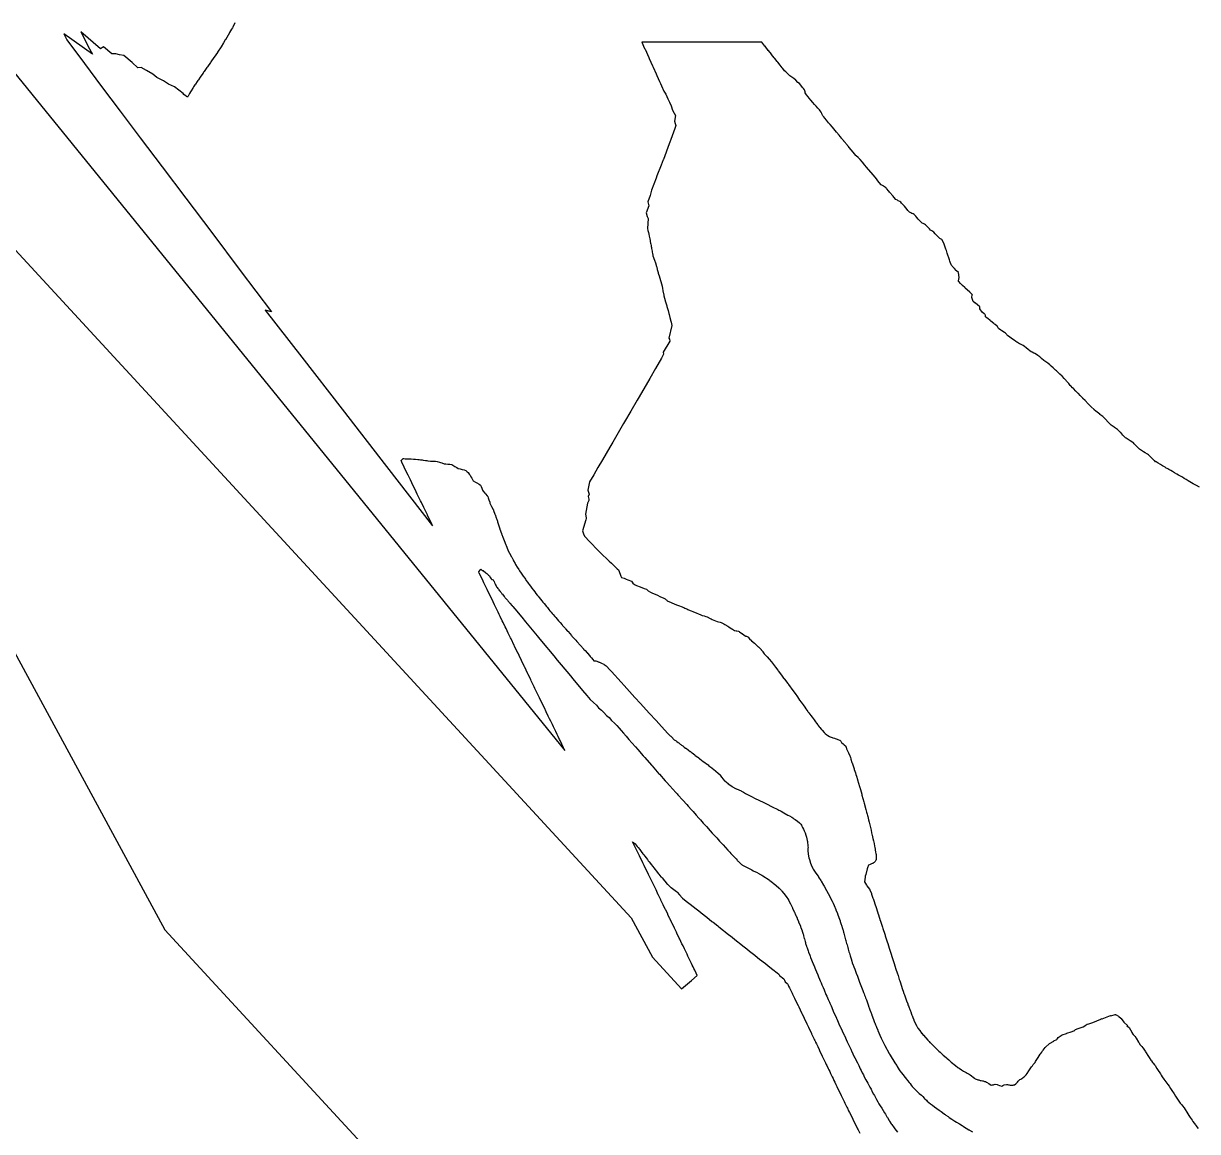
# Model space of a CAD drawing. Header units: metres. Extents: x 483462 to 484492, y 8428718 to 8429266.
# Drawn here: x 484006.31 to 484053.93, y 8428857.35 to 8428902.29 of the extents above; entities that cross this region are included whole.
import ezdxf

# ---------------------------------------------------------------- set-up
doc = ezdxf.new("R2010")
doc.units = ezdxf.units.M
doc.layers.add('C-TOPO-MAJR', color=9, linetype='Continuous')
doc.layers.add('C-TOPO-MINR', color=8, linetype='Continuous')

msp = doc.modelspace()

# ---------------------------------------------------------------- linework, layer by layer
at = {"layer": 'C-TOPO-MAJR', "color": 9, "linetype": 'Continuous', "lineweight": -3, "elevation": 1200, "flags": 128}
msp.add_lwpolyline([(483971.12, 8428919.671), (483999.216, 8428889.198), (484012.04, 8428865.535), (484029.537, 8428846.543)], dxfattribs=at)
at = {"layer": 'C-TOPO-MINR', "color": 8, "linetype": 'Continuous', "lineweight": -3, "flags": 128}
for points, elevation in [([(483972.34, 8428929.586), (484030.955, 8428866.014), (484031.82, 8428864.417), (484033.001, 8428863.135), (484033.4, 8428863.473), (484033.64, 8428863.676), (484033.594, 8428863.772), (484033.537, 8428863.889), (484033.505, 8428863.957), (484033.467, 8428864.035), (484033.435, 8428864.101), (484033.404, 8428864.166), (484033.351, 8428864.276), (484033.315, 8428864.35), (484033.261, 8428864.461), (484033.224, 8428864.539), (484033.183, 8428864.625), (484033.117, 8428864.761), (484033.062, 8428864.875), (484033.018, 8428864.966), (484032.931, 8428865.147), (484032.908, 8428865.195), (484032.81, 8428865.398), (484032.791, 8428865.436), (484032.713, 8428865.598), (484032.697, 8428865.631), (484032.625, 8428865.781), (484032.611, 8428865.81), (484032.539, 8428865.959), (484032.528, 8428865.982), (484032.45, 8428866.143), (484032.442, 8428866.16), (484032.357, 8428866.337), (484032.352, 8428866.347), (484032.261, 8428866.535), (484032.261, 8428866.537), (484032.247, 8428866.566), (484032.165, 8428866.735), (484032.162, 8428866.742), (484032.066, 8428866.939), (484032.059, 8428866.954), (484031.966, 8428867.148), (484031.954, 8428867.173), (484031.861, 8428867.365), (484031.845, 8428867.399), (484031.713, 8428867.665), (484031.69, 8428867.713), (484031.664, 8428867.768), (484031.482, 8428868.136), (484031.429, 8428868.244), (484031.289, 8428868.533), (484031.185, 8428868.744), (484031.135, 8428868.861), (484031.018, 8428869.102), (484031.12, 8428869.023), (484031.204, 8428868.915), (484031.245, 8428868.87), (484031.303, 8428868.786), (484031.366, 8428868.705), (484031.436, 8428868.614), (484031.473, 8428868.566), (484031.507, 8428868.522), (484031.62, 8428868.376), (484031.653, 8428868.333), (484031.687, 8428868.288), (484031.785, 8428868.161), (484031.818, 8428868.117), (484031.884, 8428868.031), (484031.917, 8428867.994), (484031.982, 8428867.909), (484032.054, 8428867.816), (484032.085, 8428867.79), (484032.165, 8428867.68), (484032.194, 8428867.659), (484032.218, 8428867.64), (484032.304, 8428867.521), (484032.326, 8428867.496), (484032.421, 8428867.383), (484032.44, 8428867.362), (484032.553, 8428867.264), (484032.574, 8428867.246), (484032.694, 8428867.159), (484032.794, 8428867.08), (484032.82, 8428867.059), (484032.922, 8428866.945), (484033.03, 8428866.825), (484033.045, 8428866.814), (484033.193, 8428866.691), (484033.351, 8428866.566), (484033.468, 8428866.475), (484033.47, 8428866.473), (484033.472, 8428866.471), (484033.765, 8428866.242), (484033.775, 8428866.234), (484033.796, 8428866.218), (484034.027, 8428866.037), (484034.233, 8428865.873), (484034.279, 8428865.837), (484034.47, 8428865.686), (484034.517, 8428865.649), (484034.709, 8428865.498), (484034.764, 8428865.454), (484034.922, 8428865.329), (484034.983, 8428865.28), (484035.155, 8428865.144), (484035.229, 8428865.086), (484035.403, 8428864.949), (484035.483, 8428864.885), (484035.649, 8428864.754), (484035.757, 8428864.669), (484035.967, 8428864.503), (484036.081, 8428864.413), (484036.168, 8428864.344), (484036.405, 8428864.157), (484036.518, 8428864.069), (484036.697, 8428863.926), (484036.874, 8428863.787), (484036.946, 8428863.729), (484036.96, 8428863.701), (484036.971, 8428863.673), (484037.149, 8428863.535), (484037.171, 8428863.489), (484037.203, 8428863.422), (484037.289, 8428863.356), (484037.306, 8428863.325), (484037.329, 8428863.277), (484037.345, 8428863.245), (484037.376, 8428863.182), (484037.404, 8428863.124), (484037.448, 8428863.035), (484037.482, 8428862.966), (484037.507, 8428862.913), (484037.559, 8428862.807), (484037.585, 8428862.753), (484037.64, 8428862.639), (484037.729, 8428862.454), (484037.752, 8428862.405), (484037.866, 8428862.168), (484037.882, 8428862.134), (484037.941, 8428862.012), (484037.97, 8428861.953), (484037.978, 8428861.936), (484038.078, 8428861.727), (484038.082, 8428861.719), (484038.148, 8428861.58), (484038.271, 8428861.323), (484038.275, 8428861.314), (484038.278, 8428861.308), (484038.379, 8428861.096), (484038.384, 8428861.085), (484038.408, 8428861.036), (484038.432, 8428860.988), (484038.44, 8428860.97), (484038.473, 8428860.902), (484038.511, 8428860.824), (484038.525, 8428860.794), (484038.584, 8428860.67), (484038.6, 8428860.638), (484038.711, 8428860.405), (484038.737, 8428860.35), (484038.842, 8428860.133), (484038.87, 8428860.073), (484038.894, 8428860.023), (484038.949, 8428859.909), (484038.974, 8428859.856), (484039.011, 8428859.778), (484039.047, 8428859.704), (484039.076, 8428859.643), (484039.111, 8428859.569), (484039.144, 8428859.5), (484039.18, 8428859.425), (484039.215, 8428859.351), (484039.259, 8428859.261), (484039.299, 8428859.178), (484039.37, 8428859.031), (484039.42, 8428858.929), (484039.478, 8428858.81), (484039.541, 8428858.68), (484039.598, 8428858.562), (484039.63, 8428858.497), (484039.683, 8428858.387), (484039.705, 8428858.341), (484039.726, 8428858.298), (484039.779, 8428858.188), (484039.817, 8428858.114), (484039.875, 8428857.995), (484039.945, 8428857.852), (484039.992, 8428857.759), (484040.068, 8428857.606), (484040.144, 8428857.454), (484040.164, 8428857.414), (484040.232, 8428857.276)], 1198), ([(484014.881, 8428902.312), (484014.801, 8428902.142), (484014.783, 8428902.107), (484014.745, 8428902.052), (484014.673, 8428901.928), (484014.661, 8428901.906), (484014.499, 8428901.629), (484014.496, 8428901.623), (484014.426, 8428901.508), (484014.326, 8428901.343), (484014.322, 8428901.336), (484014.186, 8428901.127), (484014.177, 8428901.114), (484014.049, 8428900.926), (484014.035, 8428900.905), (484013.913, 8428900.729), (484013.894, 8428900.701), (484013.774, 8428900.532), (484013.75, 8428900.498), (484013.641, 8428900.345), (484013.617, 8428900.311), (484013.594, 8428900.278), (484013.504, 8428900.152), (484013.479, 8428900.117), (484013.403, 8428900.009), (484013.383, 8428899.978), (484013.353, 8428899.933), (484013.284, 8428899.832), (484013.26, 8428899.796), (484013.206, 8428899.716), (484013.188, 8428899.684), (484013.173, 8428899.658), (484013.105, 8428899.552), (484013.09, 8428899.522), (484013.044, 8428899.449), (484013.011, 8428899.39), (484012.987, 8428899.346), (484012.974, 8428899.322), (484012.963, 8428899.3), (484012.814, 8428899.413), (484012.781, 8428899.442), (484012.432, 8428899.715), (484012.197, 8428899.832), (484011.986, 8428899.961), (484011.721, 8428900.1), (484011.562, 8428900.233), (484011.305, 8428900.379), (484011.082, 8428900.504), (484010.942, 8428900.495), (484010.712, 8428900.699), (484010.38, 8428900.985), (484010.206, 8428901.021), (484010.052, 8428901.054), (484009.892, 8428901.053), (484009.553, 8428901.344), (484009.438, 8428901.259), (484008.63, 8428901.954), (484008.765, 8428901.687), (484008.936, 8428901.361), (484009.103, 8428901.045), (484007.947, 8428901.871), (484008.075, 8428901.623), (484008.779, 8428900.66), (484009.479, 8428899.731), (484010.233, 8428898.73), (484011.049, 8428897.648), (484011.933, 8428896.475), (484012.895, 8428895.198), (484013.946, 8428893.804), (484015.097, 8428892.276), (484016.366, 8428890.593), (484016.114, 8428890.657), (484017.597, 8428888.748), (484019.231, 8428886.645), (484021.04, 8428884.317), (484022.903, 8428881.919), (484022.889, 8428881.948), (484022.854, 8428882.02), (484022.791, 8428882.15), (484022.7, 8428882.341), (484022.697, 8428882.346), (484022.692, 8428882.357), (484022.584, 8428882.581), (484022.57, 8428882.609), (484022.547, 8428882.657), (484022.451, 8428882.856), (484022.415, 8428882.931), (484022.324, 8428883.119), (484022.283, 8428883.204), (484022.196, 8428883.385), (484022.148, 8428883.486), (484022.063, 8428883.66), (484022.005, 8428883.781), (484021.911, 8428883.975), (484021.825, 8428884.151), (484021.755, 8428884.296), (484021.655, 8428884.501), (484021.629, 8428884.557), (484021.704, 8428884.646), (484021.74, 8428884.64), (484021.787, 8428884.637), (484021.808, 8428884.635), (484021.87, 8428884.633), (484021.892, 8428884.631), (484021.921, 8428884.63), (484021.997, 8428884.627), (484022.031, 8428884.626), (484022.127, 8428884.62), (484022.168, 8428884.618), (484022.216, 8428884.614), (484022.308, 8428884.608), (484022.356, 8428884.603), (484022.417, 8428884.597), (484022.477, 8428884.589), (484022.528, 8428884.583), (484022.619, 8428884.568), (484022.667, 8428884.561), (484022.715, 8428884.553), (484022.816, 8428884.538), (484022.878, 8428884.536), (484022.953, 8428884.534), (484023.016, 8428884.531), (484023.09, 8428884.526), (484023.18, 8428884.497), (484023.229, 8428884.481), (484023.278, 8428884.465), (484023.373, 8428884.433), (484023.446, 8428884.427), (484023.526, 8428884.421), (484023.6, 8428884.412), (484023.678, 8428884.402), (484023.759, 8428884.353), (484023.808, 8428884.324), (484023.889, 8428884.274), (484023.939, 8428884.242), (484024.024, 8428884.22), (484024.099, 8428884.202), (484024.178, 8428884.18), (484024.25, 8428884.159), (484024.305, 8428884.109), (484024.345, 8428884.071), (484024.392, 8428884.011), (484024.428, 8428883.966), (484024.461, 8428883.902), (484024.489, 8428883.848), (484024.521, 8428883.795), (484024.555, 8428883.738), (484024.647, 8428883.687), (484024.703, 8428883.656), (484024.799, 8428883.6), (484024.851, 8428883.569), (484024.877, 8428883.508), (484024.905, 8428883.441), (484024.931, 8428883.367), (484024.949, 8428883.315), (484025.017, 8428883.241), (484025.046, 8428883.21), (484025.118, 8428883.128), (484025.144, 8428883.099), (484025.161, 8428883.05), (484025.191, 8428882.965), (484025.219, 8428882.872), (484025.232, 8428882.828), (484025.283, 8428882.73), (484025.297, 8428882.703), (484025.359, 8428882.581), (484025.371, 8428882.558), (484025.38, 8428882.533), (484025.432, 8428882.393), (484025.44, 8428882.37), (484025.484, 8428882.237), (484025.492, 8428882.214), (484025.531, 8428882.098), (484025.537, 8428882.079), (484025.577, 8428881.96), (484025.63, 8428881.791), (484025.632, 8428881.784), (484025.635, 8428881.778), (484025.694, 8428881.597), (484025.694, 8428881.596), (484025.707, 8428881.564), (484025.749, 8428881.46), (484025.75, 8428881.458), (484025.751, 8428881.456), (484025.807, 8428881.322), (484025.809, 8428881.316), (484025.876, 8428881.137), (484025.883, 8428881.119), (484025.955, 8428880.941), (484025.961, 8428880.924), (484026.025, 8428880.803), (484026.033, 8428880.788), (484026.041, 8428880.773), (484026.107, 8428880.657), (484026.118, 8428880.637), (484026.167, 8428880.541), (484026.188, 8428880.501), (484026.247, 8428880.387), (484026.273, 8428880.341), (484026.335, 8428880.232), (484026.397, 8428880.137), (484026.43, 8428880.087), (484026.491, 8428880.001), (484026.528, 8428879.948), (484026.581, 8428879.874), (484026.605, 8428879.84), (484026.667, 8428879.748), (484026.691, 8428879.713), (484026.752, 8428879.625), (484026.777, 8428879.589), (484026.817, 8428879.537), (484026.87, 8428879.466), (484026.931, 8428879.388), (484026.999, 8428879.3), (484027.049, 8428879.236), (484027.096, 8428879.175), (484027.15, 8428879.104), (484027.185, 8428879.058), (484027.222, 8428879.011), (484027.274, 8428878.944), (484027.33, 8428878.875), (484027.376, 8428878.819), (484027.427, 8428878.758), (484027.521, 8428878.645), (484027.561, 8428878.597), (484027.624, 8428878.522), (484027.664, 8428878.472), (484027.708, 8428878.419), (484027.754, 8428878.364), (484027.792, 8428878.319), (484027.863, 8428878.236), (484027.897, 8428878.197), (484028.016, 8428878.06), (484028.052, 8428878.018), (484028.079, 8428877.988), (484028.153, 8428877.902), (484028.179, 8428877.873), (484028.227, 8428877.818), (484028.277, 8428877.762), (484028.3, 8428877.735), (484028.38, 8428877.645), (484028.401, 8428877.622), (484028.535, 8428877.47), (484028.557, 8428877.445), (484028.571, 8428877.429), (484028.651, 8428877.339), (484028.664, 8428877.326), (484028.709, 8428877.276), (484028.756, 8428877.225), (484028.767, 8428877.214), (484028.889, 8428877.076), (484028.901, 8428877.063), (484029.018, 8428876.93), (484029.025, 8428876.922), (484029.029, 8428876.918), (484029.087, 8428876.857), (484029.09, 8428876.854), (484029.175, 8428876.757), (484029.177, 8428876.754), (484029.18, 8428876.751), (484029.263, 8428876.656), (484029.263, 8428876.655), (484029.301, 8428876.617), (484029.301, 8428876.617), (484029.334, 8428876.578), (484029.352, 8428876.557), (484029.403, 8428876.497), (484029.404, 8428876.496), (484029.45, 8428876.44), (484029.452, 8428876.438), (484029.454, 8428876.438), (484029.517, 8428876.434), (484029.519, 8428876.434), (484029.608, 8428876.405), (484029.61, 8428876.404), (484029.666, 8428876.384), (484029.667, 8428876.382), (484029.728, 8428876.359), (484029.788, 8428876.332), (484029.844, 8428876.305), (484029.853, 8428876.295), (484029.898, 8428876.268), (484029.941, 8428876.241), (484030.11, 8428876.056), (484030.156, 8428876.005), (484030.547, 8428875.576), (484030.672, 8428875.439), (484031.111, 8428874.957), (484031.332, 8428874.714), (484031.691, 8428874.32), (484031.972, 8428874.013), (484032.192, 8428873.771), (484032.444, 8428873.494), (484032.52, 8428873.412), (484032.544, 8428873.395), (484032.569, 8428873.379), (484032.596, 8428873.36), (484032.704, 8428873.24), (484032.731, 8428873.22), (484032.778, 8428873.188), (484032.804, 8428873.168), (484032.86, 8428873.129), (484032.886, 8428873.109), (484032.916, 8428873.087), (484032.945, 8428873.065), (484032.971, 8428873.046), (484032.999, 8428873.024), (484033.02, 8428873.008), (484033.049, 8428872.986), (484033.093, 8428872.953), (484033.109, 8428872.942), (484033.162, 8428872.902), (484033.177, 8428872.891), (484033.196, 8428872.878), (484033.265, 8428872.827), (484033.284, 8428872.813), (484033.345, 8428872.768), (484033.361, 8428872.755), (484033.412, 8428872.714), (484033.427, 8428872.702), (484033.534, 8428872.624), (484033.559, 8428872.606), (484033.666, 8428872.527), (484033.687, 8428872.512), (484033.695, 8428872.505), (484033.732, 8428872.472), (484033.74, 8428872.465), (484033.884, 8428872.36), (484033.907, 8428872.343), (484034.055, 8428872.235), (484034.074, 8428872.221), (484034.078, 8428872.216), (484034.109, 8428872.18), (484034.113, 8428872.175), (484034.225, 8428872.093), (484034.237, 8428872.084), (484034.382, 8428871.974), (484034.391, 8428871.968), (484034.395, 8428871.962), (484034.483, 8428871.887), (484034.486, 8428871.884), (484034.564, 8428871.809), (484034.567, 8428871.807), (484034.569, 8428871.804), (484034.626, 8428871.722), (484034.627, 8428871.72), (484034.628, 8428871.719), (484034.686, 8428871.636), (484034.687, 8428871.636), (484034.734, 8428871.592), (484034.761, 8428871.567), (484034.761, 8428871.566), (484034.892, 8428871.457), (484034.896, 8428871.454), (484035.035, 8428871.352), (484035.043, 8428871.348), (484035.216, 8428871.254), (484035.229, 8428871.248), (484035.413, 8428871.162), (484035.43, 8428871.154), (484035.516, 8428871.115), (484035.55, 8428871.081), (484035.596, 8428871.053), (484035.619, 8428871.041), (484035.76, 8428870.972), (484035.79, 8428870.957), (484036.043, 8428870.833), (484036.081, 8428870.814), (484036.215, 8428870.748), (484036.263, 8428870.73), (484036.394, 8428870.663), (484036.44, 8428870.64), (484036.674, 8428870.52), (484036.725, 8428870.494), (484036.849, 8428870.43), (484036.901, 8428870.403), (484036.946, 8428870.387), (484036.99, 8428870.365), (484037.045, 8428870.335), (484037.144, 8428870.28), (484037.318, 8428870.181), (484037.376, 8428870.149), (484037.469, 8428870.096), (484037.516, 8428870.068), (484037.552, 8428870.035), (484037.606, 8428869.999), (484037.699, 8428869.93), (484037.788, 8428869.863), (484037.837, 8428869.82), (484037.862, 8428869.776), (484037.878, 8428869.728), (484037.912, 8428869.675), (484037.947, 8428869.614), (484037.974, 8428869.55), (484038.021, 8428869.457), (484038.047, 8428869.362), (484038.07, 8428869.283), (484038.083, 8428869.224), (484038.098, 8428869.152), (484038.105, 8428869.115), (484038.112, 8428869.059), (484038.122, 8428868.979), (484038.128, 8428868.923), (484038.134, 8428868.863), (484038.127, 8428868.84), (484038.12, 8428868.818), (484038.119, 8428868.783), (484038.119, 8428868.76), (484038.119, 8428868.724), (484038.119, 8428868.701), (484038.132, 8428868.635), (484038.138, 8428868.595), (484038.17, 8428868.453), (484038.184, 8428868.378), (484038.233, 8428868.226), (484038.252, 8428868.16), (484038.317, 8428868.041), (484038.346, 8428867.987), (484038.425, 8428867.874), (484038.454, 8428867.83), (484038.538, 8428867.705), (484038.55, 8428867.688), (484038.561, 8428867.671), (484038.649, 8428867.527), (484038.663, 8428867.502), (484038.758, 8428867.34), (484038.779, 8428867.305), (484038.879, 8428867.127), (484038.886, 8428867.114), (484038.89, 8428867.108), (484038.896, 8428867.095), (484038.998, 8428866.904), (484039.005, 8428866.889), (484039.104, 8428866.695), (484039.105, 8428866.692), (484039.146, 8428866.606), (484039.19, 8428866.514), (484039.191, 8428866.511), (484039.258, 8428866.356), (484039.263, 8428866.345), (484039.322, 8428866.198), (484039.326, 8428866.186), (484039.329, 8428866.18), (484039.382, 8428866.035), (484039.386, 8428866.027), (484039.432, 8428865.893), (484039.44, 8428865.867), (484039.48, 8428865.742), (484039.489, 8428865.712), (484039.528, 8428865.585), (484039.532, 8428865.572), (484039.536, 8428865.558), (484039.571, 8428865.437), (484039.582, 8428865.395), (484039.613, 8428865.282), (484039.626, 8428865.235), (484039.657, 8428865.122), (484039.662, 8428865.104), (484039.667, 8428865.086), (484039.697, 8428864.975), (484039.714, 8428864.914), (484039.743, 8428864.808), (484039.762, 8428864.74), (484039.792, 8428864.635), (484039.8, 8428864.61), (484039.808, 8428864.584), (484039.838, 8428864.481), (484039.853, 8428864.435), (484039.88, 8428864.351), (484039.911, 8428864.253), (484039.928, 8428864.197), (484039.96, 8428864.102), (484039.975, 8428864.063), (484039.99, 8428864.022), (484040.025, 8428863.928), (484040.051, 8428863.859), (484040.086, 8428863.769), (484040.132, 8428863.649), (484040.16, 8428863.574), (484040.191, 8428863.494), (484040.208, 8428863.451), (484040.224, 8428863.407), (484040.25, 8428863.34), (484040.279, 8428863.266), (484040.332, 8428863.131), (484040.353, 8428863.075), (484040.386, 8428862.99), (484040.406, 8428862.937), (484040.426, 8428862.88), (484040.447, 8428862.821), (484040.464, 8428862.776), (484040.496, 8428862.686), (484040.552, 8428862.527), (484040.564, 8428862.492), (484040.601, 8428862.39), (484040.612, 8428862.36), (484040.639, 8428862.288), (484040.666, 8428862.213), (484040.675, 8428862.19), (484040.714, 8428862.083), (484040.721, 8428862.066), (484040.787, 8428861.886), (484040.832, 8428861.765), (484040.834, 8428861.76), (484040.872, 8428861.671), (484040.894, 8428861.62), (484040.91, 8428861.581), (484040.911, 8428861.579), (484040.963, 8428861.457), (484040.965, 8428861.452), (484041.045, 8428861.262), (484041.05, 8428861.251), (484041.1, 8428861.134), (484041.142, 8428861.051), (484041.152, 8428861.029), (484041.195, 8428860.948), (484041.237, 8428860.861), (484041.252, 8428860.832), (484041.325, 8428860.687), (484041.34, 8428860.658), (484041.416, 8428860.517), (484041.434, 8428860.483), (484041.457, 8428860.447), (484041.542, 8428860.308), (484041.57, 8428860.265), (484041.655, 8428860.135), (484041.678, 8428860.098), (484041.727, 8428860.024), (484041.753, 8428859.981), (484041.792, 8428859.917), (484041.831, 8428859.855), (484041.861, 8428859.81), (484041.926, 8428859.727), (484041.975, 8428859.664), (484042.074, 8428859.54), (484042.129, 8428859.473), (484042.17, 8428859.418), (484042.231, 8428859.342), (484042.27, 8428859.291), (484042.317, 8428859.229), (484042.356, 8428859.181), (484042.406, 8428859.121), (484042.47, 8428859.06), (484042.548, 8428858.983), (484042.642, 8428858.895), (484042.728, 8428858.818), (484042.782, 8428858.767), (484042.842, 8428858.708), (484042.874, 8428858.676), (484042.935, 8428858.615), (484042.967, 8428858.586), (484043.036, 8428858.523), (484043.096, 8428858.478), (484043.176, 8428858.415), (484043.265, 8428858.351), (484043.356, 8428858.285), (484043.446, 8428858.22), (484043.532, 8428858.156), (484043.583, 8428858.119), (484043.667, 8428858.056), (484043.693, 8428858.037), (484043.719, 8428858.018), (484043.81, 8428857.953), (484043.858, 8428857.922), (484043.966, 8428857.85), (484044.087, 8428857.773), (484044.156, 8428857.729), (484044.273, 8428857.656), (484044.381, 8428857.589), (484044.417, 8428857.566), (484044.523, 8428857.501), (484044.54, 8428857.49), (484044.654, 8428857.423), (484044.67, 8428857.413), (484044.686, 8428857.404), (484044.803, 8428857.339)], 1194), ([(484054.004, 8428883.479), (484053.89, 8428883.543), (484053.83, 8428883.577), (484053.753, 8428883.622), (484053.689, 8428883.66), (484053.614, 8428883.704), (484053.547, 8428883.744), (484053.471, 8428883.789), (484053.388, 8428883.837), (484053.315, 8428883.881), (484053.235, 8428883.928), (484053.155, 8428883.975), (484053.096, 8428884.009), (484052.993, 8428884.069), (484052.914, 8428884.114), (484052.842, 8428884.155), (484052.791, 8428884.184), (484052.765, 8428884.199), (484052.727, 8428884.221), (484052.701, 8428884.235), (484052.663, 8428884.258), (484052.61, 8428884.289), (484052.513, 8428884.347), (484052.425, 8428884.4), (484052.333, 8428884.454), (484052.287, 8428884.482), (484052.249, 8428884.504), (484052.228, 8428884.515), (484052.192, 8428884.546), (484052.172, 8428884.563), (484052.125, 8428884.605), (484052.103, 8428884.625), (484052.054, 8428884.679), (484052.031, 8428884.704), (484051.965, 8428884.771), (484051.938, 8428884.798), (484051.9, 8428884.822), (484051.802, 8428884.879), (484051.743, 8428884.915), (484051.619, 8428884.993), (484051.578, 8428885.02), (484051.486, 8428885.116), (484051.458, 8428885.146), (484051.363, 8428885.246), (484051.337, 8428885.274), (484051.309, 8428885.292), (484051.192, 8428885.368), (484051.155, 8428885.39), (484051.035, 8428885.467), (484051.007, 8428885.487), (484050.923, 8428885.57), (484050.9, 8428885.594), (484050.813, 8428885.693), (484050.793, 8428885.715), (484050.711, 8428885.799), (484050.685, 8428885.817), (484050.566, 8428885.899), (484050.543, 8428885.915), (484050.422, 8428885.998), (484050.32, 8428886.099), (484050.308, 8428886.112), (484050.191, 8428886.24), (484050.183, 8428886.249), (484050.091, 8428886.345), (484050.084, 8428886.35), (484049.973, 8428886.436), (484049.969, 8428886.439), (484049.855, 8428886.524), (484049.802, 8428886.57), (484049.739, 8428886.625), (484049.738, 8428886.626), (484049.737, 8428886.627), (484049.613, 8428886.741), (484049.609, 8428886.745), (484049.501, 8428886.853), (484049.49, 8428886.865), (484049.365, 8428886.994), (484049.282, 8428887.081), (484049.271, 8428887.093), (484049.191, 8428887.179), (484049.183, 8428887.188), (484049.174, 8428887.198), (484049.095, 8428887.282), (484049.079, 8428887.298), (484048.998, 8428887.378), (484048.893, 8428887.482), (484048.86, 8428887.514), (484048.789, 8428887.586), (484048.767, 8428887.608), (484048.705, 8428887.681), (484048.691, 8428887.696), (484048.632, 8428887.768), (484048.618, 8428887.785), (484048.602, 8428887.802), (484048.54, 8428887.874), (484048.523, 8428887.893), (484048.458, 8428887.964), (484048.433, 8428887.988), (484048.346, 8428888.069), (484048.302, 8428888.109), (484048.206, 8428888.197), (484048.174, 8428888.227), (484048.101, 8428888.299), (484048.072, 8428888.327), (484047.999, 8428888.394), (484047.968, 8428888.423), (484047.932, 8428888.449), (484047.853, 8428888.506), (484047.814, 8428888.533), (484047.734, 8428888.589), (484047.689, 8428888.626), (484047.598, 8428888.703), (484047.527, 8428888.763), (484047.447, 8428888.827), (484047.4, 8428888.866), (484047.334, 8428888.9), (484047.291, 8428888.922), (484047.226, 8428888.954), (484047.182, 8428888.977), (484047.131, 8428889.015), (484047.055, 8428889.072), (484046.975, 8428889.134), (484046.907, 8428889.186), (484046.855, 8428889.226), (484046.799, 8428889.254), (484046.751, 8428889.279), (484046.705, 8428889.301), (484046.661, 8428889.322), (484046.629, 8428889.345), (484046.595, 8428889.369), (484046.563, 8428889.392), (484046.53, 8428889.416), (484046.431, 8428889.487), (484046.373, 8428889.528), (484046.321, 8428889.565), (484046.221, 8428889.637), (484046.199, 8428889.663), (484046.18, 8428889.683), (484046.158, 8428889.709), (484046.14, 8428889.729), (484046.095, 8428889.76), (484045.996, 8428889.828), (484045.956, 8428889.855), (484045.857, 8428889.923), (484045.829, 8428889.97), (484045.819, 8428889.985), (484045.812, 8428889.999), (484045.804, 8428890.015), (484045.723, 8428890.078), (484045.692, 8428890.099), (484045.663, 8428890.119), (484045.546, 8428890.21), (484045.52, 8428890.238), (484045.42, 8428890.321), (484045.399, 8428890.337), (484045.334, 8428890.394), (484045.324, 8428890.457), (484045.321, 8428890.469), (484045.301, 8428890.494), (484045.281, 8428890.51), (484045.194, 8428890.576), (484045.102, 8428890.709), (484045.103, 8428890.769), (484045.103, 8428890.784), (484045.094, 8428890.807), (484045.083, 8428890.815), (484045.018, 8428890.868), (484045.008, 8428890.875), (484044.922, 8428890.94), (484044.914, 8428890.947), (484044.831, 8428891.007), (484044.778, 8428891.173), (484044.795, 8428891.277), (484044.796, 8428891.285), (484044.793, 8428891.297), (484044.789, 8428891.301), (484044.7, 8428891.391), (484044.698, 8428891.393), (484044.583, 8428891.487), (484044.582, 8428891.488), (484044.581, 8428891.489), (484044.51, 8428891.556), (484044.489, 8428891.576), (484044.489, 8428891.576), (484044.403, 8428891.659), (484044.401, 8428891.661), (484044.313, 8428891.739), (484044.309, 8428891.742), (484044.242, 8428891.823), (484044.236, 8428891.828), (484044.233, 8428891.839), (484044.234, 8428891.845), (484044.266, 8428891.983), (484044.233, 8428892.191), (484044.156, 8428892.262), (484044.145, 8428892.275), (484044.07, 8428892.35), (484044.052, 8428892.368), (484043.981, 8428892.452), (484043.961, 8428892.471), (484043.942, 8428892.495), (484043.885, 8428892.651), (484043.865, 8428892.702), (484043.774, 8428892.979), (484043.742, 8428893.077), (484043.722, 8428893.135), (484043.64, 8428893.384), (484043.554, 8428893.525), (484043.533, 8428893.54), (484043.483, 8428893.571), (484043.461, 8428893.585), (484043.409, 8428893.64), (484043.348, 8428893.705), (484043.293, 8428893.763), (484043.236, 8428893.823), (484043.194, 8428893.849), (484043.152, 8428893.874), (484043.128, 8428893.889), (484043.104, 8428893.904), (484043.052, 8428893.961), (484043.008, 8428894.011), (484042.951, 8428894.073), (484042.901, 8428894.126), (484042.85, 8428894.151), (484042.8, 8428894.177), (484042.763, 8428894.195), (484042.682, 8428894.264), (484042.604, 8428894.354), (484042.55, 8428894.417), (484042.498, 8428894.474), (484042.441, 8428894.536), (484042.392, 8428894.561), (484042.343, 8428894.586), (484042.294, 8428894.611), (484042.243, 8428894.637), (484042.18, 8428894.708), (484042.146, 8428894.745), (484042.038, 8428894.874), (484041.998, 8428894.924), (484041.925, 8428895.006), (484041.894, 8428895.04), (484041.855, 8428895.062), (484041.792, 8428895.097), (484041.754, 8428895.119), (484041.691, 8428895.154), (484041.607, 8428895.25), (484041.581, 8428895.28), (484041.439, 8428895.451), (484041.41, 8428895.487), (484041.316, 8428895.596), (484041.295, 8428895.619), (484041.271, 8428895.636), (484041.198, 8428895.685), (484041.176, 8428895.7), (484041.103, 8428895.75), (484041.023, 8428895.842), (484041.009, 8428895.857), (484040.861, 8428896.035), (484040.849, 8428896.051), (484040.687, 8428896.246), (484040.679, 8428896.256), (484040.507, 8428896.461), (484040.505, 8428896.464), (484040.503, 8428896.467), (484040.44, 8428896.542), (484040.34, 8428896.663), (484040.335, 8428896.669), (484040.243, 8428896.777), (484040.238, 8428896.782), (484040.159, 8428896.852), (484040.083, 8428896.919), (484040.08, 8428896.922), (484040.077, 8428896.925), (484040.067, 8428896.937), (484039.959, 8428897.064), (484039.8, 8428897.256), (484039.767, 8428897.296), (484039.67, 8428897.414), (484039.648, 8428897.441), (484039.59, 8428897.513), (484039.584, 8428897.521), (484039.577, 8428897.53), (484039.521, 8428897.6), (484039.502, 8428897.622), (484039.436, 8428897.701), (484039.394, 8428897.753), (484039.283, 8428897.886), (484039.178, 8428898.011), (484039.125, 8428898.076), (484039.026, 8428898.192), (484038.967, 8428898.263), (484038.877, 8428898.37), (484038.813, 8428898.446), (484038.766, 8428898.506), (484038.733, 8428898.545), (484038.724, 8428898.564), (484038.697, 8428898.621), (484038.688, 8428898.641), (484038.661, 8428898.695), (484038.622, 8428898.744), (484038.591, 8428898.781), (484038.526, 8428898.857), (484038.458, 8428898.937), (484038.398, 8428899.006), (484038.328, 8428899.089), (484038.251, 8428899.176), (484038.182, 8428899.257), (484038.133, 8428899.318), (484038.063, 8428899.4), (484038.019, 8428899.476), (484038.01, 8428899.51), (484037.997, 8428899.556), (484037.986, 8428899.599), (484037.947, 8428899.65), (484037.912, 8428899.696), (484037.835, 8428899.789), (484037.781, 8428899.847), (484037.715, 8428899.899), (484037.633, 8428899.989), (484037.554, 8428900.053), (484037.472, 8428900.114), (484037.391, 8428900.171), (484037.308, 8428900.239), (484037.229, 8428900.325), (484037.181, 8428900.364), (484037.105, 8428900.462), (484037.076, 8428900.495), (484036.995, 8428900.6), (484036.903, 8428900.715), (484036.882, 8428900.742), (484036.784, 8428900.865), (484036.771, 8428900.881), (484036.759, 8428900.897), (484036.654, 8428901.028), (484036.644, 8428901.041), (484036.527, 8428901.189), (484036.519, 8428901.198), (484036.387, 8428901.366), (484036.383, 8428901.371), (484036.26, 8428901.528), (484036.205, 8428901.528), (484036.198, 8428901.528), (484035.725, 8428901.528), (484035.652, 8428901.528), (484035.23, 8428901.528), (484034.865, 8428901.528), (484034.684, 8428901.528), (484034.551, 8428901.528), (484034.296, 8428901.528), (484034.04, 8428901.528), (484033.83, 8428901.528), (484033.471, 8428901.528), (484033.309, 8428901.528), (484033.039, 8428901.528), (484032.599, 8428901.528), (484031.996, 8428901.528), (484031.971, 8428901.528), (484031.927, 8428901.528), (484031.889, 8428901.528), (484031.389, 8428901.528), (484031.504, 8428901.275), (484031.511, 8428901.259), (484031.519, 8428901.241), (484031.671, 8428900.907), (484031.688, 8428900.868), (484031.823, 8428900.571), (484031.849, 8428900.512), (484031.97, 8428900.248), (484032.003, 8428900.173), (484032.111, 8428899.936), (484032.151, 8428899.848), (484032.191, 8428899.757), (484032.289, 8428899.545), (484032.357, 8428899.418), (484032.44, 8428899.237), (484032.517, 8428899.098), (484032.586, 8428898.949), (484032.633, 8428898.773), (484032.696, 8428898.654), (484032.756, 8428898.554), (484032.711, 8428898.325), (484032.748, 8428898.235), (484032.763, 8428898.146), (484032.735, 8428898.032), (484032.572, 8428897.577), (484032.532, 8428897.479), (484032.499, 8428897.401), (484032.266, 8428896.778), (484032.262, 8428896.764), (484032.177, 8428896.542), (484032.005, 8428896.11), (484031.972, 8428896.016), (484031.787, 8428895.525), (484031.725, 8428895.314), (484031.636, 8428895.061), (484031.668, 8428894.897), (484031.562, 8428894.61), (484031.613, 8428894.465), (484031.647, 8428894.376), (484031.62, 8428893.978), (484031.638, 8428893.888), (484031.663, 8428893.812), (484031.676, 8428893.746), (484031.694, 8428893.659), (484031.705, 8428893.604), (484031.713, 8428893.558), (484031.728, 8428893.483), (484031.734, 8428893.446), (484031.747, 8428893.379), (484031.753, 8428893.344), (484031.764, 8428893.282), (484031.77, 8428893.249), (484031.779, 8428893.196), (484031.785, 8428893.165), (484031.794, 8428893.11), (484031.804, 8428893.054), (484031.812, 8428893.018), (484031.822, 8428892.961), (484031.836, 8428892.891), (484031.843, 8428892.859), (484031.898, 8428892.689), (484031.939, 8428892.586), (484031.945, 8428892.569), (484031.952, 8428892.552), (484031.959, 8428892.528), (484031.984, 8428892.433), (484031.992, 8428892.406), (484032.017, 8428892.308), (484032.051, 8428892.187), (484032.057, 8428892.166), (484032.102, 8428892.012), (484032.107, 8428891.994), (484032.158, 8428891.83), (484032.161, 8428891.821), (484032.215, 8428891.629), (484032.216, 8428891.627), (484032.216, 8428891.625), (484032.217, 8428891.623), (484032.228, 8428891.556), (484032.247, 8428891.448), (484032.248, 8428891.445), (484032.277, 8428891.275), (484032.278, 8428891.265), (484032.28, 8428891.255), (484032.283, 8428891.245), (484032.335, 8428891.055), (484032.34, 8428891.038), (484032.399, 8428890.843), (484032.406, 8428890.815), (484032.443, 8428890.683), (484032.452, 8428890.65), (484032.488, 8428890.52), (484032.497, 8428890.486), (484032.529, 8428890.367), (484032.57, 8428890.221), (484032.58, 8428890.177), (484032.612, 8428890.035), (484032.491, 8428889.531), (484032.506, 8428889.478), (484032.523, 8428889.4), (484032.261, 8428888.961), (484032.267, 8428888.871), (484032.184, 8428888.71), (484031.948, 8428888.3), (484031.718, 8428887.896), (484031.282, 8428887.144), (484031.206, 8428887.013), (484030.947, 8428886.57), (484030.692, 8428886.132), (484030.651, 8428886.062), (484030.213, 8428885.312), (484030.089, 8428885.103), (484029.789, 8428884.587), (484029.611, 8428884.286), (484029.439, 8428883.988), (484029.272, 8428883.693), (484029.201, 8428883.363), (484029.254, 8428883.193), (484029.211, 8428883.097), (484029.238, 8428883), (484029.247, 8428882.944), (484029.192, 8428882.827), (484029.101, 8428882.389), (484029.132, 8428882.237), (484029.135, 8428882.217), (484029.115, 8428882.154), (484028.979, 8428881.713), (484029.027, 8428881.584), (484029.061, 8428881.5), (484029.07, 8428881.492), (484029.275, 8428881.261), (484029.625, 8428880.911), (484029.702, 8428880.837), (484030.072, 8428880.479), (484030.157, 8428880.397), (484030.387, 8428880.175), (484030.44, 8428880.124), (484030.459, 8428880.106), (484030.461, 8428880.103), (484030.533, 8428879.875), (484030.562, 8428879.825), (484030.67, 8428879.786), (484030.757, 8428879.749), (484030.818, 8428879.727), (484030.974, 8428879.671), (484031.025, 8428879.587), (484031.087, 8428879.534), (484031.179, 8428879.497), (484031.327, 8428879.441), (484031.491, 8428879.379), (484031.575, 8428879.347), (484031.653, 8428879.284), (484031.739, 8428879.222), (484031.824, 8428879.181), (484032.001, 8428879.109), (484032.153, 8428879.038), (484032.257, 8428878.994), (484032.337, 8428878.957), (484032.353, 8428878.934), (484032.377, 8428878.912), (484032.399, 8428878.896), (484032.423, 8428878.874), (484032.448, 8428878.856), (484032.549, 8428878.815), (484032.613, 8428878.789), (484032.801, 8428878.714), (484032.914, 8428878.669), (484032.984, 8428878.641), (484033.095, 8428878.597), (484033.135, 8428878.579), (484033.176, 8428878.56), (484033.216, 8428878.542), (484033.258, 8428878.523), (484033.348, 8428878.484), (484033.393, 8428878.465), (484033.463, 8428878.435), (484033.626, 8428878.366), (484033.683, 8428878.343), (484033.789, 8428878.299), (484033.843, 8428878.281), (484033.913, 8428878.258), (484033.983, 8428878.235), (484034.035, 8428878.217), (484034.157, 8428878.159), (484034.203, 8428878.137), (484034.248, 8428878.116), (484034.373, 8428878.057), (484034.448, 8428878.037), (484034.496, 8428878.025), (484034.571, 8428878.004), (484034.614, 8428877.992), (484034.72, 8428877.934), (484034.759, 8428877.914), (484034.885, 8428877.841), (484034.915, 8428877.823), (484034.939, 8428877.806), (484035.047, 8428877.739), (484035.071, 8428877.725), (484035.153, 8428877.675), (484035.219, 8428877.659), (484035.246, 8428877.652), (484035.312, 8428877.636), (484035.337, 8428877.63), (484035.356, 8428877.617), (484035.443, 8428877.554), (484035.46, 8428877.542), (484035.546, 8428877.477), (484035.611, 8428877.445), (484035.631, 8428877.435), (484035.686, 8428877.408), (484035.701, 8428877.401), (484035.708, 8428877.393), (484035.754, 8428877.334), (484035.76, 8428877.326), (484035.835, 8428877.262), (484035.845, 8428877.253), (484035.962, 8428877.151), (484035.974, 8428877.142), (484035.984, 8428877.132), (484036.114, 8428877.01), (484036.123, 8428877), (484036.231, 8428876.894), (484036.236, 8428876.887), (484036.295, 8428876.811), (484036.299, 8428876.806), (484036.357, 8428876.729), (484036.433, 8428876.642), (484036.434, 8428876.641), (484036.471, 8428876.598), (484036.553, 8428876.505), (484036.556, 8428876.502), (484036.643, 8428876.4), (484036.647, 8428876.396), (484036.725, 8428876.294), (484036.727, 8428876.291), (484036.73, 8428876.288), (484036.805, 8428876.188), (484036.814, 8428876.176), (484036.904, 8428876.056), (484036.926, 8428876.028), (484037.055, 8428875.857), (484037.142, 8428875.742), (484037.161, 8428875.717), (484037.169, 8428875.707), (484037.241, 8428875.612), (484037.25, 8428875.601), (484037.319, 8428875.509), (484037.337, 8428875.483), (484037.407, 8428875.386), (484037.451, 8428875.326), (484037.553, 8428875.184), (484037.604, 8428875.112), (484037.702, 8428874.974), (484037.791, 8428874.849), (484037.851, 8428874.765), (484037.932, 8428874.651), (484037.997, 8428874.56), (484038.046, 8428874.491), (484038.08, 8428874.443), (484038.125, 8428874.383), (484038.142, 8428874.36), (484038.161, 8428874.336), (484038.204, 8428874.278), (484038.248, 8428874.219), (484038.295, 8428874.155), (484038.377, 8428874.043), (484038.439, 8428873.959), (484038.475, 8428873.911), (484038.523, 8428873.845), (484038.549, 8428873.811), (484038.582, 8428873.767), (484038.607, 8428873.734), (484038.662, 8428873.666), (484038.699, 8428873.621), (484038.78, 8428873.531), (484038.82, 8428873.487), (484038.894, 8428873.437), (484038.93, 8428873.413), (484039.001, 8428873.374), (484039.034, 8428873.356), (484039.105, 8428873.331), (484039.137, 8428873.32), (484039.206, 8428873.299), (484039.237, 8428873.289), (484039.314, 8428873.261), (484039.346, 8428873.249), (484039.403, 8428873.226), (484039.428, 8428873.216), (484039.442, 8428873.197), (484039.455, 8428873.174), (484039.485, 8428873.128), (484039.551, 8428873.072), (484039.573, 8428873.054), (484039.596, 8428873.032), (484039.663, 8428872.974), (484039.67, 8428872.953), (484039.676, 8428872.932), (484039.693, 8428872.874), (484039.707, 8428872.844), (484039.758, 8428872.733), (484039.772, 8428872.702), (484039.827, 8428872.582), (484039.834, 8428872.56), (484039.848, 8428872.515), (484039.862, 8428872.468), (484039.867, 8428872.449), (484039.91, 8428872.322), (484039.916, 8428872.303), (484039.997, 8428872.062), (484040.003, 8428872.044), (484040.007, 8428872.031), (484040.054, 8428871.891), (484040.073, 8428871.828), (484040.074, 8428871.823), (484040.093, 8428871.76), (484040.094, 8428871.756), (484040.135, 8428871.62), (484040.135, 8428871.619), (484040.137, 8428871.612), (484040.216, 8428871.345), (484040.221, 8428871.33), (484040.226, 8428871.312), (484040.308, 8428871.03), (484040.318, 8428870.993), (484040.393, 8428870.719), (484040.408, 8428870.663), (484040.475, 8428870.411), (484040.504, 8428870.299), (484040.525, 8428870.219), (484040.539, 8428870.171), (484040.552, 8428870.124), (484040.583, 8428869.995), (484040.608, 8428869.896), (484040.659, 8428869.684), (484040.686, 8428869.57), (484040.712, 8428869.462), (484040.736, 8428869.36), (484040.744, 8428869.328), (484040.752, 8428869.296), (484040.766, 8428869.231), (484040.786, 8428869.134), (484040.808, 8428869.029), (484040.828, 8428868.928), (484040.839, 8428868.874), (484040.853, 8428868.802), (484040.86, 8428868.77), (484040.874, 8428868.675), (484040.881, 8428868.626), (484040.888, 8428868.578), (484040.896, 8428868.51), (484040.898, 8428868.473), (484040.898, 8428868.438), (484040.898, 8428868.403), (484040.889, 8428868.372), (484040.876, 8428868.358), (484040.854, 8428868.307), (484040.834, 8428868.289), (484040.808, 8428868.265), (484040.785, 8428868.245), (484040.756, 8428868.222), (484040.732, 8428868.213), (484040.677, 8428868.195), (484040.65, 8428868.183), (484040.59, 8428868.156), (484040.549, 8428868.041), (484040.535, 8428868), (484040.471, 8428867.768), (484040.455, 8428867.708), (484040.45, 8428867.665), (484040.425, 8428867.482), (484040.504, 8428867.342), (484040.518, 8428867.315), (484040.625, 8428867.175), (484040.635, 8428867.163), (484040.638, 8428867.157), (484040.703, 8428866.997), (484040.707, 8428866.986), (484040.711, 8428866.975), (484040.766, 8428866.807), (484040.767, 8428866.804), (484040.826, 8428866.631), (484040.826, 8428866.631), (484040.827, 8428866.626), (484040.903, 8428866.399), (484040.906, 8428866.388), (484040.981, 8428866.159), (484040.986, 8428866.146), (484040.988, 8428866.137), (484041.062, 8428865.912), (484041.066, 8428865.899), (484041.074, 8428865.874), (484041.15, 8428865.638), (484041.169, 8428865.58), (484041.243, 8428865.351), (484041.257, 8428865.306), (484041.266, 8428865.279), (484041.274, 8428865.251), (484041.343, 8428865.038), (484041.363, 8428864.977), (484041.425, 8428864.782), (484041.462, 8428864.666), (484041.487, 8428864.589), (484041.545, 8428864.41), (484041.559, 8428864.366), (484041.573, 8428864.321), (484041.624, 8428864.162), (484041.653, 8428864.074), (484041.696, 8428863.938), (484041.748, 8428863.779), (484041.781, 8428863.677), (484041.815, 8428863.57), (484041.832, 8428863.52), (484041.85, 8428863.467), (484041.879, 8428863.376), (484041.91, 8428863.282), (484041.966, 8428863.115), (484041.99, 8428863.043), (484042.022, 8428862.944), (484042.038, 8428862.896), (484042.054, 8428862.853), (484042.071, 8428862.808), (484042.114, 8428862.689), (484042.129, 8428862.645), (484042.173, 8428862.523), (484042.185, 8428862.49), (484042.202, 8428862.447), (484042.219, 8428862.402), (484042.26, 8428862.294), (484042.269, 8428862.271), (484042.31, 8428862.164), (484042.316, 8428862.148), (484042.345, 8428862.071), (484042.349, 8428862.059), (484042.383, 8428861.97), (484042.417, 8428861.878), (484042.42, 8428861.872), (484042.451, 8428861.798), (484042.453, 8428861.795), (484042.498, 8428861.708), (484042.533, 8428861.64), (484042.545, 8428861.618), (484042.545, 8428861.617), (484042.589, 8428861.542), (484042.59, 8428861.541), (484042.663, 8428861.445), (484042.664, 8428861.442), (484042.667, 8428861.44), (484042.74, 8428861.343), (484042.744, 8428861.338), (484042.776, 8428861.298), (484042.807, 8428861.259), (484042.812, 8428861.252), (484042.897, 8428861.159), (484042.903, 8428861.153), (484042.909, 8428861.146), (484042.995, 8428861.053), (484043.004, 8428861.044), (484043.041, 8428861.004), (484043.078, 8428860.966), (484043.09, 8428860.953), (484043.207, 8428860.837), (484043.222, 8428860.822), (484043.238, 8428860.806), (484043.36, 8428860.685), (484043.383, 8428860.662), (484043.435, 8428860.613), (484043.485, 8428860.566), (484043.515, 8428860.538), (484043.588, 8428860.473), (484043.616, 8428860.448), (484043.734, 8428860.345), (484043.765, 8428860.318), (484043.839, 8428860.254), (484043.895, 8428860.205), (484043.94, 8428860.165), (484043.996, 8428860.117), (484044.059, 8428860.069), (484044.11, 8428860.026), (484044.213, 8428859.95), (484044.261, 8428859.914), (484044.352, 8428859.852), (484044.394, 8428859.823), (484044.433, 8428859.803), (484044.547, 8428859.741), (484044.588, 8428859.72), (484044.67, 8428859.678), (484044.712, 8428859.645), (484044.764, 8428859.604), (484044.826, 8428859.554), (484044.877, 8428859.516), (484044.916, 8428859.486), (484044.986, 8428859.461), (484045.023, 8428859.448), (484045.054, 8428859.439), (484045.115, 8428859.422), (484045.159, 8428859.416), (484045.203, 8428859.41), (484045.241, 8428859.405), (484045.29, 8428859.377), (484045.329, 8428859.378), (484045.376, 8428859.346), (484045.466, 8428859.293), (484045.513, 8428859.262), (484045.563, 8428859.233), (484045.606, 8428859.238), (484045.632, 8428859.242), (484045.655, 8428859.249), (484045.681, 8428859.256), (484045.718, 8428859.268), (484045.797, 8428859.261), (484045.832, 8428859.243), (484045.896, 8428859.21), (484045.998, 8428859.195), (484046.031, 8428859.215), (484046.085, 8428859.246), (484046.185, 8428859.262), (484046.215, 8428859.258), (484046.262, 8428859.244), (484046.291, 8428859.247), (484046.335, 8428859.231), (484046.365, 8428859.226), (484046.395, 8428859.235), (484046.421, 8428859.232), (484046.447, 8428859.233), (484046.476, 8428859.236), (484046.503, 8428859.244), (484046.564, 8428859.288), (484046.622, 8428859.351), (484046.659, 8428859.39), (484046.722, 8428859.457), (484046.758, 8428859.478), (484046.806, 8428859.505), (484046.841, 8428859.525), (484046.87, 8428859.55), (484046.909, 8428859.582), (484046.94, 8428859.611), (484046.984, 8428859.654), (484047.014, 8428859.699), (484047.085, 8428859.806), (484047.114, 8428859.851), (484047.193, 8428859.971), (484047.229, 8428860.017), (484047.266, 8428860.065), (484047.305, 8428860.113), (484047.338, 8428860.155), (484047.361, 8428860.189), (484047.445, 8428860.317), (484047.465, 8428860.348), (484047.552, 8428860.482), (484047.573, 8428860.516), (484047.608, 8428860.571), (484047.645, 8428860.626), (484047.664, 8428860.653), (484047.75, 8428860.75), (484047.766, 8428860.768), (484047.91, 8428860.903), (484047.924, 8428860.916), (484048.094, 8428861.017), (484048.107, 8428861.025), (484048.221, 8428861.083), (484048.232, 8428861.09), (484048.241, 8428861.103), (484048.249, 8428861.115), (484048.282, 8428861.165), (484048.435, 8428861.265), (484048.615, 8428861.331), (484048.622, 8428861.334), (484048.628, 8428861.337), (484048.8, 8428861.391), (484048.805, 8428861.393), (484048.913, 8428861.427), (484048.919, 8428861.43), (484048.922, 8428861.433), (484048.976, 8428861.487), (484049.092, 8428861.529), (484049.094, 8428861.53), (484049.212, 8428861.571), (484049.213, 8428861.571), (484049.215, 8428861.572), (484049.295, 8428861.599), (484049.296, 8428861.599), (484049.296, 8428861.6), (484049.359, 8428861.64), (484049.375, 8428861.651), (484049.451, 8428861.702), (484049.455, 8428861.707), (484049.527, 8428861.711), (484049.682, 8428861.774), (484050.009, 8428861.906), (484050.017, 8428861.916), (484050.041, 8428861.929), (484050.051, 8428861.926), (484050.063, 8428861.92), (484050.405, 8428862.05), (484050.417, 8428862.044), (484050.591, 8428862.097), (484050.603, 8428862.09), (484050.613, 8428862.085), (484050.627, 8428862.076), (484050.723, 8428862.027), (484050.732, 8428862.02), (484050.822, 8428861.945), (484050.828, 8428861.939), (484050.832, 8428861.934), (484050.835, 8428861.929), (484050.944, 8428861.786), (484050.946, 8428861.783), (484051.107, 8428861.64), (484051.104, 8428861.64), (484051.059, 8428861.64), (484051.151, 8428861.564), (484051.204, 8428861.468), (484051.205, 8428861.467), (484051.263, 8428861.373), (484051.265, 8428861.369), (484051.311, 8428861.298), (484051.313, 8428861.294), (484051.316, 8428861.29), (484051.32, 8428861.286), (484051.378, 8428861.232), (484051.384, 8428861.227), (484051.437, 8428861.141), (484051.443, 8428861.131), (484051.537, 8428860.979), (484051.549, 8428860.96), (484051.606, 8428860.87), (484051.621, 8428860.852), (484051.666, 8428860.799), (484051.71, 8428860.748), (484051.73, 8428860.724), (484051.8, 8428860.614), (484051.822, 8428860.579), (484051.935, 8428860.397), (484051.964, 8428860.35), (484052.033, 8428860.242), (484052.058, 8428860.211), (484052.105, 8428860.151), (484052.133, 8428860.118), (484052.18, 8428860.06), (484052.209, 8428860.022), (484052.282, 8428859.908), (484052.312, 8428859.861), (484052.423, 8428859.686), (484052.456, 8428859.631), (484052.495, 8428859.572), (484052.56, 8428859.47), (484052.603, 8428859.413), (484052.643, 8428859.361), (484052.689, 8428859.305), (484052.728, 8428859.255), (484052.776, 8428859.191), (484052.839, 8428859.095), (484052.891, 8428859.016), (484052.982, 8428858.874), (484053.037, 8428858.785), (484053.094, 8428858.697), (484053.144, 8428858.62), (484053.203, 8428858.541), (484053.23, 8428858.505), (484053.291, 8428858.429), (484053.317, 8428858.395), (484053.381, 8428858.31), (484053.424, 8428858.244), (484053.498, 8428858.134), (484053.58, 8428858.004), (484053.637, 8428857.916), (484053.711, 8428857.803), (484053.74, 8428857.76), (484053.847, 8428857.616), (484053.86, 8428857.599), (484053.957, 8428857.473)], 1192), ([(484005.003, 8428901.437), (484028.272, 8428872.797), (484028.217, 8428872.911), (484028.145, 8428873.059), (484028.077, 8428873.201), (484028.054, 8428873.249), (484027.994, 8428873.373), (484027.958, 8428873.447), (484027.901, 8428873.566), (484027.86, 8428873.651), (484027.804, 8428873.767), (484027.762, 8428873.854), (484027.696, 8428873.991), (484027.65, 8428874.087), (484027.597, 8428874.196), (484027.511, 8428874.375), (484027.437, 8428874.527), (484027.363, 8428874.682), (484027.242, 8428874.933), (484027.197, 8428875.026), (484027.054, 8428875.322), (484027.023, 8428875.386), (484026.906, 8428875.629), (484026.883, 8428875.676), (484026.772, 8428875.908), (484026.755, 8428875.942), (484026.642, 8428876.177), (484026.631, 8428876.199), (484026.506, 8428876.459), (484026.503, 8428876.464), (484026.458, 8428876.558), (484026.368, 8428876.744), (484026.363, 8428876.755), (484026.231, 8428877.029), (484026.217, 8428877.057), (484026.088, 8428877.325), (484026.065, 8428877.372), (484025.971, 8428877.567), (484025.884, 8428877.748), (484025.849, 8428877.822), (484025.764, 8428877.998), (484025.73, 8428878.067), (484025.649, 8428878.237), (484025.609, 8428878.319), (484025.564, 8428878.412), (484025.472, 8428878.603), (484025.418, 8428878.714), (484025.305, 8428878.95), (484025.217, 8428879.131), (484025.118, 8428879.335), (484024.988, 8428879.603), (484024.925, 8428879.735), (484024.797, 8428880.001), (484024.775, 8428880.045), (484024.855, 8428880.161), (484024.919, 8428880.106), (484024.935, 8428880.105), (484024.956, 8428880.103), (484025.067, 8428880.006), (484025.103, 8428879.975), (484025.169, 8428879.915), (484025.207, 8428879.88), (484025.244, 8428879.823), (484025.25, 8428879.805), (484025.277, 8428879.761), (484025.303, 8428879.741), (484025.326, 8428879.734), (484025.36, 8428879.724), (484025.385, 8428879.674), (484025.395, 8428879.655), (484025.42, 8428879.605), (484025.43, 8428879.584), (484025.443, 8428879.557), (484025.46, 8428879.524), (484025.48, 8428879.48), (484025.497, 8428879.443), (484025.524, 8428879.408), (484025.548, 8428879.377), (484025.573, 8428879.347), (484025.597, 8428879.319), (484025.624, 8428879.281), (484025.639, 8428879.26), (484025.653, 8428879.24), (484025.679, 8428879.204), (484025.699, 8428879.18), (484025.717, 8428879.159), (484025.734, 8428879.138), (484025.76, 8428879.106), (484025.779, 8428879.082), (484025.811, 8428879.043), (484025.832, 8428879.019), (484025.851, 8428878.997), (484025.881, 8428878.962), (484025.911, 8428878.928), (484025.937, 8428878.898), (484025.955, 8428878.878), (484025.975, 8428878.855), (484025.996, 8428878.831), (484026.014, 8428878.81), (484026.04, 8428878.782), (484026.137, 8428878.664), (484026.157, 8428878.64), (484026.234, 8428878.548), (484026.518, 8428878.204), (484026.668, 8428878.023), (484027.143, 8428877.448), (484027.25, 8428877.32), (484027.882, 8428876.558), (484027.886, 8428876.553), (484027.887, 8428876.552), (484028.491, 8428875.826), (484028.591, 8428875.706), (484028.99, 8428875.23), (484029.155, 8428875.038), (484029.301, 8428874.864), (484029.43, 8428874.743), (484029.551, 8428874.642), (484029.639, 8428874.538), (484029.753, 8428874.432), (484029.851, 8428874.339), (484029.955, 8428874.227), (484030.064, 8428874.134), (484030.159, 8428874.025), (484030.279, 8428873.916), (484030.37, 8428873.812), (484030.465, 8428873.712), (484030.55, 8428873.615), (484030.649, 8428873.505), (484030.756, 8428873.382), (484030.869, 8428873.253), (484030.986, 8428873.119), (484031.132, 8428872.953), (484031.23, 8428872.84), (484031.447, 8428872.591), (484031.514, 8428872.514), (484031.776, 8428872.213), (484031.807, 8428872.178), (484032.082, 8428871.862), (484032.095, 8428871.848), (484032.106, 8428871.836), (484032.334, 8428871.577), (484032.334, 8428871.577), (484032.339, 8428871.572), (484032.575, 8428871.31), (484032.591, 8428871.292), (484032.82, 8428871.042), (484032.852, 8428871.007), (484033.056, 8428870.785), (484033.217, 8428870.607), (484033.273, 8428870.545), (484033.408, 8428870.392), (484033.47, 8428870.324), (484033.593, 8428870.183), (484033.706, 8428870.053), (484033.764, 8428869.989), (484033.879, 8428869.86), (484033.942, 8428869.789), (484034.007, 8428869.714), (484034.166, 8428869.542), (484034.243, 8428869.455), (484034.426, 8428869.258), (484034.541, 8428869.13), (484034.689, 8428868.972), (484034.881, 8428868.761), (484034.957, 8428868.68), (484035.005, 8428868.627), (484035.214, 8428868.402), (484035.256, 8428868.355), (484035.277, 8428868.333), (484035.292, 8428868.319), (484035.307, 8428868.307), (484035.434, 8428868.178), (484035.457, 8428868.166), (484035.476, 8428868.156), (484035.579, 8428868.095), (484035.61, 8428868.078), (484035.658, 8428868.052), (484035.769, 8428867.999), (484035.854, 8428867.956), (484035.908, 8428867.928), (484036.004, 8428867.88), (484036.04, 8428867.862), (484036.14, 8428867.809), (484036.155, 8428867.8), (484036.259, 8428867.742), (484036.3, 8428867.717), (484036.407, 8428867.654), (484036.445, 8428867.631), (484036.555, 8428867.557), (484036.566, 8428867.548), (484036.583, 8428867.534), (484036.694, 8428867.45), (484036.722, 8428867.427), (484036.83, 8428867.337), (484036.843, 8428867.326), (484036.945, 8428867.231), (484036.95, 8428867.224), (484036.954, 8428867.218), (484037.049, 8428867.118), (484037.062, 8428867.103), (484037.15, 8428866.999), (484037.16, 8428866.987), (484037.236, 8428866.888), (484037.238, 8428866.885), (484037.334, 8428866.74), (484037.337, 8428866.736), (484037.422, 8428866.586), (484037.425, 8428866.58), (484037.426, 8428866.58), (484037.502, 8428866.422), (484037.503, 8428866.418), (484037.505, 8428866.414), (484037.574, 8428866.256), (484037.576, 8428866.252), (484037.626, 8428866.139), (484037.632, 8428866.126), (484037.684, 8428866.007), (484037.692, 8428865.989), (484037.741, 8428865.871), (484037.746, 8428865.86), (484037.75, 8428865.849), (484037.819, 8428865.681), (484037.829, 8428865.655), (484037.84, 8428865.627), (484037.894, 8428865.482), (484037.898, 8428865.469), (484037.933, 8428865.351), (484037.941, 8428865.322), (484037.95, 8428865.292), (484037.98, 8428865.177), (484037.985, 8428865.16), (484038.013, 8428865.051), (484038.023, 8428865.015), (484038.033, 8428864.977), (484038.063, 8428864.872), (484038.072, 8428864.847), (484038.091, 8428864.794), (484038.132, 8428864.675), (484038.153, 8428864.618), (484038.198, 8428864.497), (484038.213, 8428864.461), (484038.235, 8428864.407), (484038.275, 8428864.308), (484038.302, 8428864.241), (484038.34, 8428864.149), (484038.358, 8428864.108), (484038.376, 8428864.066), (484038.409, 8428863.984), (484038.436, 8428863.92), (484038.477, 8428863.82), (484038.523, 8428863.706), (484038.558, 8428863.622), (484038.596, 8428863.53), (484038.627, 8428863.459), (484038.66, 8428863.385), (484038.696, 8428863.298), (484038.744, 8428863.185), (484038.78, 8428863.099), (484038.859, 8428862.911), (484038.891, 8428862.837), (484038.949, 8428862.7), (484038.997, 8428862.593), (484039.016, 8428862.549), (484039.066, 8428862.44), (484039.143, 8428862.265), (484039.156, 8428862.234), (484039.28, 8428861.952), (484039.288, 8428861.934), (484039.295, 8428861.918), (484039.382, 8428861.721), (484039.439, 8428861.6), (484039.449, 8428861.577), (484039.45, 8428861.576), (484039.516, 8428861.435), (484039.519, 8428861.429), (484039.599, 8428861.255), (484039.605, 8428861.241), (484039.724, 8428860.983), (484039.734, 8428860.961), (484039.744, 8428860.939), (484039.862, 8428860.687), (484039.877, 8428860.655), (484039.894, 8428860.621), (484040.009, 8428860.384), (484040.03, 8428860.343), (484040.133, 8428860.134), (484040.159, 8428860.083), (484040.188, 8428860.023), (484040.251, 8428859.898), (484040.285, 8428859.828), (484040.331, 8428859.735), (484040.375, 8428859.647), (484040.412, 8428859.573), (484040.478, 8428859.45), (484040.516, 8428859.378), (484040.556, 8428859.306), (484040.644, 8428859.142), (484040.688, 8428859.061), (484040.739, 8428858.964), (484040.792, 8428858.867), (484040.823, 8428858.808), (484040.877, 8428858.704), (484040.907, 8428858.649), (484040.962, 8428858.548), (484041.006, 8428858.476), (484041.061, 8428858.385), (484041.118, 8428858.293), (484041.174, 8428858.202), (484041.235, 8428858.103), (484041.267, 8428858.052), (484041.333, 8428857.94), (484041.35, 8428857.911), (484041.418, 8428857.794), (484041.434, 8428857.767), (484041.501, 8428857.66), (484041.524, 8428857.629), (484041.625, 8428857.492), (484041.654, 8428857.454), (484041.76, 8428857.317)], 1196)]:
    msp.add_lwpolyline(points, dxfattribs=dict(at, elevation=elevation))

doc.saveas('drawing.dxf')
